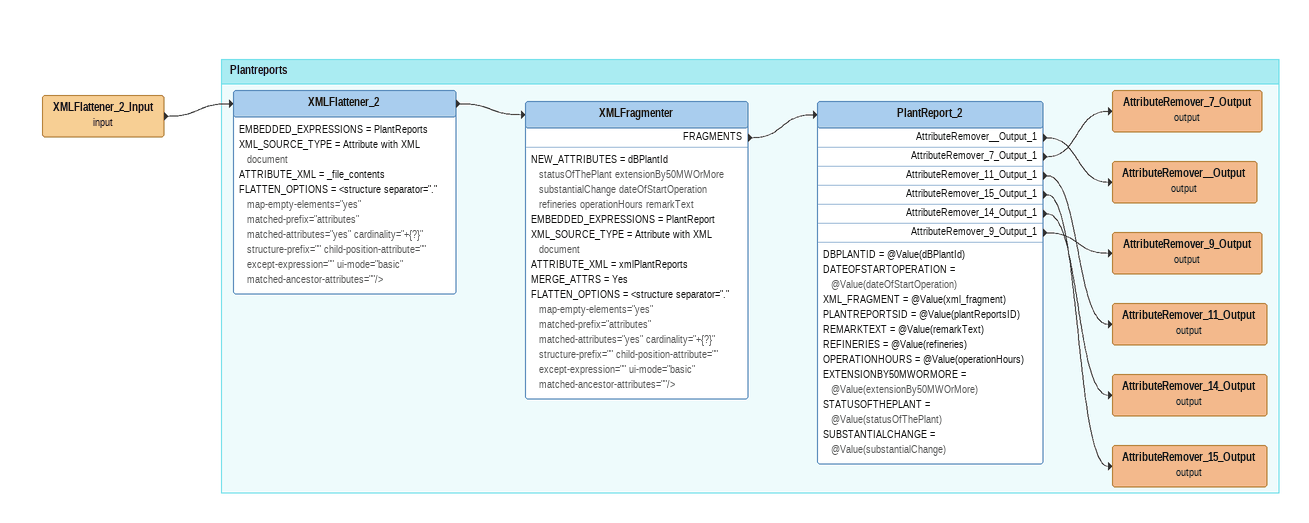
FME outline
XMLFlattener_2_Input (input)
    -> XMLFlattener_2

Bookmark: Plantreports
XMLFlattener_2
    EMBEDDED_EXPRESSIONS = PlantReports
    XML_SOURCE_TYPE = Attribute with XML document
    ATTRIBUTE_XML = _file_contents
    FLATTEN_OPTIONS = <structure separator="." map-empty-elements="yes" matched-prefix="attributes" matched-attributes="yes" cardinality="+{?}" structure-prefix="" child-position-attribute="" except-expression="" ui-mode="basic" matched-ancestor-attributes=""/>
    -> XMLFragmenter
XMLFragmenter
    NEW_ATTRIBUTES = dBPlantId statusOfThePlant extensionBy50MWOrMore substantialChange dateOfStartOperation refineries operationHours remarkText
    EMBEDDED_EXPRESSIONS = PlantReport
    XML_SOURCE_TYPE = Attribute with XML document
    ATTRIBUTE_XML = xmlPlantReports
    MERGE_ATTRS = Yes
    FLATTEN_OPTIONS = <structure separator="." map-empty-elements="yes" matched-prefix="attributes" matched-attributes="yes" cardinality="+{?}" structure-prefix="" child-position-attribute="" except-expression="" ui-mode="basic" matched-ancestor-attributes=""/>
    FRAGMENTS -> PlantReport_2
PlantReport_2
    DBPLANTID = @Value(dBPlantId)
    DATEOFSTARTOPERATION = @Value(dateOfStartOperation)
    XML_FRAGMENT = @Value(xml_fragment)
    PLANTREPORTSID = @Value(plantReportsID)
    REMARKTEXT = @Value(remarkText)
    REFINERIES = @Value(refineries)
    OPERATIONHOURS = @Value(operationHours)
    EXTENSIONBY50MWORMORE = @Value(extensionBy50MWOrMore)
    STATUSOFTHEPLANT = @Value(statusOfThePlant)
    SUBSTANTIALCHANGE = @Value(substantialChange)
    AttributeRemover__Output_1 -> AttributeRemover__Output (output)
    AttributeRemover_7_Output_1 -> AttributeRemover_7_Output (output)
    AttributeRemover_11_Output_1 -> AttributeRemover_11_Output (output)
    AttributeRemover_15_Output_1 -> AttributeRemover_15_Output (output)
    AttributeRemover_14_Output_1 -> AttributeRemover_14_Output (output)
    AttributeRemover_9_Output_1 -> AttributeRemover_9_Output (output)
AttributeRemover_7_Output (output)
AttributeRemover__Output (output)
AttributeRemover_9_Output (output)
AttributeRemover_11_Output (output)
AttributeRemover_14_Output (output)
AttributeRemover_15_Output (output)
